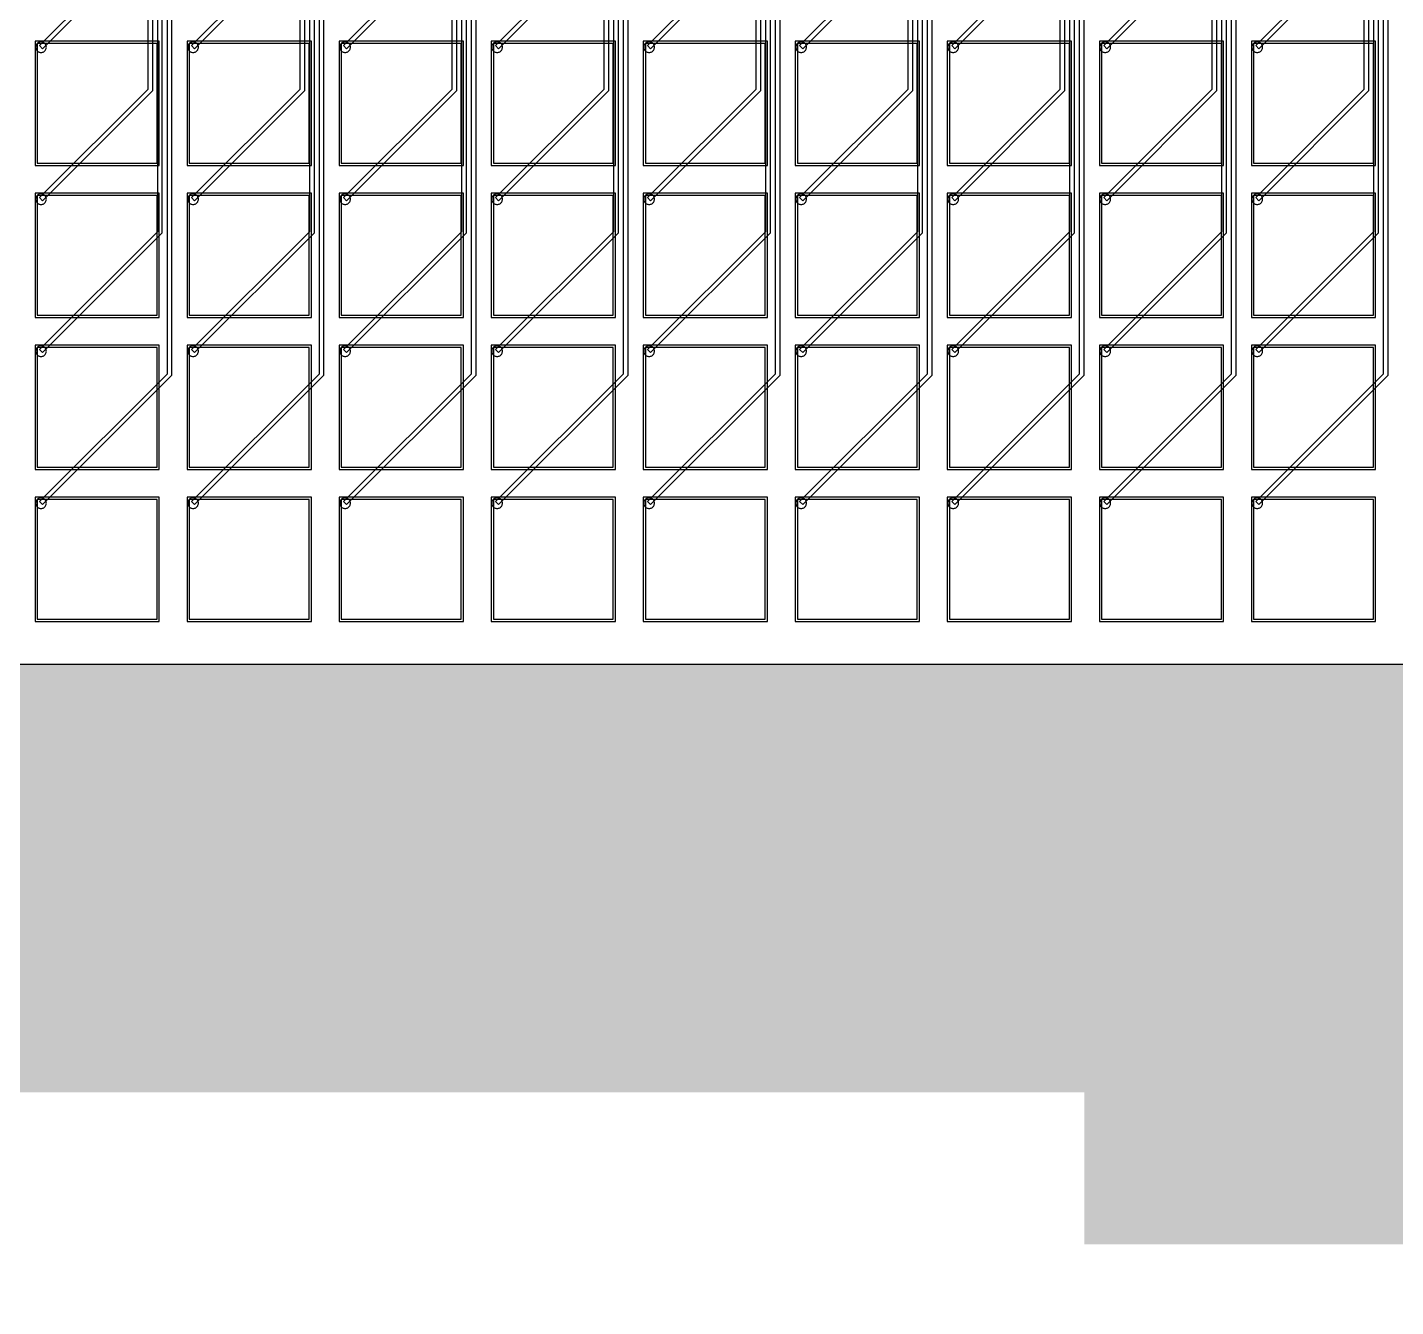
# Model space of a CAD drawing. Header units: metres. Extents: x -515 to 4265, y 201 to 1873.
# Drawn here: x 1203 to 1842, y 201 to 798 of the extents above; entities that cross this region are included whole.
import ezdxf

# ---------------------------------------------------------------- set-up
doc = ezdxf.new("R2010")
doc.units = ezdxf.units.M
for name, color, linetype in [('Etching', 1, 'CONTINUOUS'), ('EtchingPad', 2, 'CONTINUOUS'), ('Metal1', 4, 'CONTINUOUS'), ('Metal2', 3, 'CONTINUOUS'), ('Polyimide', 7, 'CONTINUOUS'), ('Polyimide_Negative', 5, 'CONTINUOUS')]:
    doc.layers.add(name, color=color, linetype=linetype)

msp = doc.modelspace()

# ---------------------------------------------------------------- hatches: boundary and pattern name
at = {"layer": 'Polyimide_Negative'}
h = msp.add_hatch(color=5, dxfattribs=at)
h.paths.add_polyline_path([(-515.25, 1873), (4265.25, 1873), (4265.25, 230), (1697, 230), (1697, 301), (58.39, 301), (46.96, 288.79), (32.62, 275.37), (17.44, 262.91), (1.48, 251.47), (-15.2, 241.1), (-32.52, 231.84), (-50.4, 223.74), (-68.78, 216.82), (-87.58, 211.12), (-106.7, 206.66), (-126.08, 203.46), (-145.62, 201.54), (-165.25, 200.89), (-184.88, 201.54), (-204.42, 203.46), (-223.8, 206.66), (-242.92, 211.12), (-261.72, 216.82), (-280.1, 223.74), (-297.98, 231.84), (-315.3, 241.1), (-331.98, 251.47), (-347.94, 262.91), (-363.12, 275.37), (-377.46, 288.79), (-388.89, 301), (-515.25, 301), (-515.25, 1873)])
h.paths.add_polyline_path([(-265.25, 501), (-265.04, 494.46), (-264.39, 487.95), (-263.33, 481.49), (-261.84, 475.12), (-259.94, 468.86), (-257.64, 462.73), (-254.94, 456.77), (-251.85, 451), (-248.4, 445.44), (-244.59, 440.12), (-240.43, 435.07), (-235.96, 430.29), (-231.18, 425.82), (-226.13, 421.66), (-220.81, 417.85), (-215.25, 414.4), (-209.48, 411.31), (-203.52, 408.61), (-197.39, 406.31), (-191.13, 404.41), (-184.76, 402.92), (-178.3, 401.86), (-171.79, 401.21), (-165.25, 401), (-158.71, 401.21), (-152.2, 401.86), (-145.74, 402.92), (-139.37, 404.41), (-133.11, 406.31), (-126.98, 408.61), (-121.02, 411.31), (-115.25, 414.4), (-109.69, 417.85), (-104.37, 421.66), (-99.32, 425.82), (-94.54, 430.29), (-90.07, 435.07), (-85.91, 440.12), (-82.1, 445.44), (-78.65, 451), (-75.56, 456.77), (-72.86, 462.73), (-70.56, 468.86), (-68.66, 475.12), (-67.17, 481.49), (-66.11, 487.95), (-65.46, 494.46), (-65.25, 501), (1897, 501), (1897, 430), (3810.25, 430), (3810.47, 436.87), (3811.15, 443.71), (3812.27, 450.48), (3813.83, 457.18), (3815.82, 463.75), (3818.24, 470.18), (3821.08, 476.44), (3824.32, 482.5), (3827.95, 488.33), (3831.95, 493.92), (3836.31, 499.23), (3841, 504.25), (3846.02, 508.94), (3851.33, 513.3), (3856.92, 517.3), (3862.75, 520.93), (3868.81, 524.17), (3875.07, 527.01), (3881.5, 529.43), (3888.07, 531.42), (3894.77, 532.98), (3901.54, 534.1), (3908.38, 534.78), (3915.25, 535), (3922.12, 534.78), (3928.96, 534.1), (3935.73, 532.98), (3942.43, 531.42), (3949, 529.43), (3955.43, 527.01), (3961.69, 524.17), (3967.75, 520.93), (3973.58, 517.3), (3979.17, 513.3), (3984.48, 508.94), (3989.5, 504.25), (3994.19, 499.23), (3998.55, 493.92), (4002.55, 488.33), (4006.18, 482.5), (4009.42, 476.44), (4012.26, 470.18), (4014.68, 463.75), (4016.67, 457.18), (4018.23, 450.48), (4019.35, 443.71), (4020.03, 436.87), (4020.25, 430), (4065.25, 430), (4065.25, 1673), (-315.25, 1673), (-315.25, 501), (-265.25, 501)], flags=0)

# ---------------------------------------------------------------- linework, layer by layer
at = {"layer": 'Etching'}
for points in [[(1212.25, 789.25), (1212.23, 789.58), (1212.16, 789.9), (1212.06, 790.21), (1211.92, 790.5), (1211.73, 790.77), (1211.52, 791.02), (1211.27, 791.23), (1211, 791.42), (1210.71, 791.56), (1210.4, 791.66), (1210.08, 791.73), (1209.75, 791.75), (1209.42, 791.73), (1209.1, 791.66), (1208.79, 791.56), (1208.5, 791.42), (1208.23, 791.23), (1207.98, 791.02), (1207.77, 790.77), (1207.58, 790.5), (1207.44, 790.21), (1207.34, 789.9), (1207.27, 789.58), (1207.25, 789.25), (1207.27, 788.92), (1207.34, 788.6), (1207.44, 788.29), (1207.58, 788), (1207.77, 787.73), (1207.98, 787.48), (1208.23, 787.27), (1208.5, 787.08), (1208.79, 786.94), (1209.1, 786.84), (1209.42, 786.77), (1209.75, 786.75), (1210.08, 786.77), (1210.4, 786.84), (1210.71, 786.94), (1211, 787.08), (1211.27, 787.27), (1211.52, 787.48), (1211.73, 787.73), (1211.92, 788), (1212.06, 788.29), (1212.16, 788.6), (1212.23, 788.92), (1212.25, 789.25)], [(1283.25, 789.25), (1283.23, 789.58), (1283.16, 789.9), (1283.06, 790.21), (1282.92, 790.5), (1282.73, 790.77), (1282.52, 791.02), (1282.27, 791.23), (1282, 791.42), (1281.71, 791.56), (1281.4, 791.66), (1281.08, 791.73), (1280.75, 791.75), (1280.42, 791.73), (1280.1, 791.66), (1279.79, 791.56), (1279.5, 791.42), (1279.23, 791.23), (1278.98, 791.02), (1278.77, 790.77), (1278.58, 790.5), (1278.44, 790.21), (1278.34, 789.9), (1278.27, 789.58), (1278.25, 789.25), (1278.27, 788.92), (1278.34, 788.6), (1278.44, 788.29), (1278.58, 788), (1278.77, 787.73), (1278.98, 787.48), (1279.23, 787.27), (1279.5, 787.08), (1279.79, 786.94), (1280.1, 786.84), (1280.42, 786.77), (1280.75, 786.75), (1281.08, 786.77), (1281.4, 786.84), (1281.71, 786.94), (1282, 787.08), (1282.27, 787.27), (1282.52, 787.48), (1282.73, 787.73), (1282.92, 788), (1283.06, 788.29), (1283.16, 788.6), (1283.23, 788.92), (1283.25, 789.25)], [(1354.25, 789.25), (1354.23, 789.58), (1354.16, 789.9), (1354.06, 790.21), (1353.92, 790.5), (1353.73, 790.77), (1353.52, 791.02), (1353.27, 791.23), (1353, 791.42), (1352.71, 791.56), (1352.4, 791.66), (1352.08, 791.73), (1351.75, 791.75), (1351.42, 791.73), (1351.1, 791.66), (1350.79, 791.56), (1350.5, 791.42), (1350.23, 791.23), (1349.98, 791.02), (1349.77, 790.77), (1349.58, 790.5), (1349.44, 790.21), (1349.34, 789.9), (1349.27, 789.58), (1349.25, 789.25), (1349.27, 788.92), (1349.34, 788.6), (1349.44, 788.29), (1349.58, 788), (1349.77, 787.73), (1349.98, 787.48), (1350.23, 787.27), (1350.5, 787.08), (1350.79, 786.94), (1351.1, 786.84), (1351.42, 786.77), (1351.75, 786.75), (1352.08, 786.77), (1352.4, 786.84), (1352.71, 786.94), (1353, 787.08), (1353.27, 787.27), (1353.52, 787.48), (1353.73, 787.73), (1353.92, 788), (1354.06, 788.29), (1354.16, 788.6), (1354.23, 788.92), (1354.25, 789.25)], [(1425.25, 789.25), (1425.23, 789.58), (1425.16, 789.9), (1425.06, 790.21), (1424.92, 790.5), (1424.73, 790.77), (1424.52, 791.02), (1424.27, 791.23), (1424, 791.42), (1423.71, 791.56), (1423.4, 791.66), (1423.08, 791.73), (1422.75, 791.75), (1422.42, 791.73), (1422.1, 791.66), (1421.79, 791.56), (1421.5, 791.42), (1421.23, 791.23), (1420.98, 791.02), (1420.77, 790.77), (1420.58, 790.5), (1420.44, 790.21), (1420.34, 789.9), (1420.27, 789.58), (1420.25, 789.25), (1420.27, 788.92), (1420.34, 788.6), (1420.44, 788.29), (1420.58, 788), (1420.77, 787.73), (1420.98, 787.48), (1421.23, 787.27), (1421.5, 787.08), (1421.79, 786.94), (1422.1, 786.84), (1422.42, 786.77), (1422.75, 786.75), (1423.08, 786.77), (1423.4, 786.84), (1423.71, 786.94), (1424, 787.08), (1424.27, 787.27), (1424.52, 787.48), (1424.73, 787.73), (1424.92, 788), (1425.06, 788.29), (1425.16, 788.6), (1425.23, 788.92), (1425.25, 789.25)], [(1496.25, 789.25), (1496.23, 789.58), (1496.16, 789.9), (1496.06, 790.21), (1495.92, 790.5), (1495.73, 790.77), (1495.52, 791.02), (1495.27, 791.23), (1495, 791.42), (1494.71, 791.56), (1494.4, 791.66), (1494.08, 791.73), (1493.75, 791.75), (1493.42, 791.73), (1493.1, 791.66), (1492.79, 791.56), (1492.5, 791.42), (1492.23, 791.23), (1491.98, 791.02), (1491.77, 790.77), (1491.58, 790.5), (1491.44, 790.21), (1491.34, 789.9), (1491.27, 789.58), (1491.25, 789.25), (1491.27, 788.92), (1491.34, 788.6), (1491.44, 788.29), (1491.58, 788), (1491.77, 787.73), (1491.98, 787.48), (1492.23, 787.27), (1492.5, 787.08), (1492.79, 786.94), (1493.1, 786.84), (1493.42, 786.77), (1493.75, 786.75), (1494.08, 786.77), (1494.4, 786.84), (1494.71, 786.94), (1495, 787.08), (1495.27, 787.27), (1495.52, 787.48), (1495.73, 787.73), (1495.92, 788), (1496.06, 788.29), (1496.16, 788.6), (1496.23, 788.92), (1496.25, 789.25)], [(1567.25, 789.25), (1567.23, 789.58), (1567.16, 789.9), (1567.06, 790.21), (1566.92, 790.5), (1566.73, 790.77), (1566.52, 791.02), (1566.27, 791.23), (1566, 791.42), (1565.71, 791.56), (1565.4, 791.66), (1565.08, 791.73), (1564.75, 791.75), (1564.42, 791.73), (1564.1, 791.66), (1563.79, 791.56), (1563.5, 791.42), (1563.23, 791.23), (1562.98, 791.02), (1562.77, 790.77), (1562.58, 790.5), (1562.44, 790.21), (1562.34, 789.9), (1562.27, 789.58), (1562.25, 789.25), (1562.27, 788.92), (1562.34, 788.6), (1562.44, 788.29), (1562.58, 788), (1562.77, 787.73), (1562.98, 787.48), (1563.23, 787.27), (1563.5, 787.08), (1563.79, 786.94), (1564.1, 786.84), (1564.42, 786.77), (1564.75, 786.75), (1565.08, 786.77), (1565.4, 786.84), (1565.71, 786.94), (1566, 787.08), (1566.27, 787.27), (1566.52, 787.48), (1566.73, 787.73), (1566.92, 788), (1567.06, 788.29), (1567.16, 788.6), (1567.23, 788.92), (1567.25, 789.25)], [(1638.25, 789.25), (1638.23, 789.58), (1638.16, 789.9), (1638.06, 790.21), (1637.92, 790.5), (1637.73, 790.77), (1637.52, 791.02), (1637.27, 791.23), (1637, 791.42), (1636.71, 791.56), (1636.4, 791.66), (1636.08, 791.73), (1635.75, 791.75), (1635.42, 791.73), (1635.1, 791.66), (1634.79, 791.56), (1634.5, 791.42), (1634.23, 791.23), (1633.98, 791.02), (1633.77, 790.77), (1633.58, 790.5), (1633.44, 790.21), (1633.34, 789.9), (1633.27, 789.58), (1633.25, 789.25), (1633.27, 788.92), (1633.34, 788.6), (1633.44, 788.29), (1633.58, 788), (1633.77, 787.73), (1633.98, 787.48), (1634.23, 787.27), (1634.5, 787.08), (1634.79, 786.94), (1635.1, 786.84), (1635.42, 786.77), (1635.75, 786.75), (1636.08, 786.77), (1636.4, 786.84), (1636.71, 786.94), (1637, 787.08), (1637.27, 787.27), (1637.52, 787.48), (1637.73, 787.73), (1637.92, 788), (1638.06, 788.29), (1638.16, 788.6), (1638.23, 788.92), (1638.25, 789.25)], [(1709.25, 789.25), (1709.23, 789.58), (1709.16, 789.9), (1709.06, 790.21), (1708.92, 790.5), (1708.73, 790.77), (1708.52, 791.02), (1708.27, 791.23), (1708, 791.42), (1707.71, 791.56), (1707.4, 791.66), (1707.08, 791.73), (1706.75, 791.75), (1706.42, 791.73), (1706.1, 791.66), (1705.79, 791.56), (1705.5, 791.42), (1705.23, 791.23), (1704.98, 791.02), (1704.77, 790.77), (1704.58, 790.5), (1704.44, 790.21), (1704.34, 789.9), (1704.27, 789.58), (1704.25, 789.25), (1704.27, 788.92), (1704.34, 788.6), (1704.44, 788.29), (1704.58, 788), (1704.77, 787.73), (1704.98, 787.48), (1705.23, 787.27), (1705.5, 787.08), (1705.79, 786.94), (1706.1, 786.84), (1706.42, 786.77), (1706.75, 786.75), (1707.08, 786.77), (1707.4, 786.84), (1707.71, 786.94), (1708, 787.08), (1708.27, 787.27), (1708.52, 787.48), (1708.73, 787.73), (1708.92, 788), (1709.06, 788.29), (1709.16, 788.6), (1709.23, 788.92), (1709.25, 789.25)], [(1780.25, 789.25), (1780.23, 789.58), (1780.16, 789.9), (1780.06, 790.21), (1779.92, 790.5), (1779.73, 790.77), (1779.52, 791.02), (1779.27, 791.23), (1779, 791.42), (1778.71, 791.56), (1778.4, 791.66), (1778.08, 791.73), (1777.75, 791.75), (1777.42, 791.73), (1777.1, 791.66), (1776.79, 791.56), (1776.5, 791.42), (1776.23, 791.23), (1775.98, 791.02), (1775.77, 790.77), (1775.58, 790.5), (1775.44, 790.21), (1775.34, 789.9), (1775.27, 789.58), (1775.25, 789.25), (1775.27, 788.92), (1775.34, 788.6), (1775.44, 788.29), (1775.58, 788), (1775.77, 787.73), (1775.98, 787.48), (1776.23, 787.27), (1776.5, 787.08), (1776.79, 786.94), (1777.1, 786.84), (1777.42, 786.77), (1777.75, 786.75), (1778.08, 786.77), (1778.4, 786.84), (1778.71, 786.94), (1779, 787.08), (1779.27, 787.27), (1779.52, 787.48), (1779.73, 787.73), (1779.92, 788), (1780.06, 788.29), (1780.16, 788.6), (1780.23, 788.92), (1780.25, 789.25)], [(1212.25, 718.25), (1212.23, 718.58), (1212.16, 718.9), (1212.06, 719.21), (1211.92, 719.5), (1211.73, 719.77), (1211.52, 720.02), (1211.27, 720.23), (1211, 720.42), (1210.71, 720.56), (1210.4, 720.66), (1210.08, 720.73), (1209.75, 720.75), (1209.42, 720.73), (1209.1, 720.66), (1208.79, 720.56), (1208.5, 720.42), (1208.23, 720.23), (1207.98, 720.02), (1207.77, 719.77), (1207.58, 719.5), (1207.44, 719.21), (1207.34, 718.9), (1207.27, 718.58), (1207.25, 718.25), (1207.27, 717.92), (1207.34, 717.6), (1207.44, 717.29), (1207.58, 717), (1207.77, 716.73), (1207.98, 716.48), (1208.23, 716.27), (1208.5, 716.08), (1208.79, 715.94), (1209.1, 715.84), (1209.42, 715.77), (1209.75, 715.75), (1210.08, 715.77), (1210.4, 715.84), (1210.71, 715.94), (1211, 716.08), (1211.27, 716.27), (1211.52, 716.48), (1211.73, 716.73), (1211.92, 717), (1212.06, 717.29), (1212.16, 717.6), (1212.23, 717.92), (1212.25, 718.25)], [(1283.25, 718.25), (1283.23, 718.58), (1283.16, 718.9), (1283.06, 719.21), (1282.92, 719.5), (1282.73, 719.77), (1282.52, 720.02), (1282.27, 720.23), (1282, 720.42), (1281.71, 720.56), (1281.4, 720.66), (1281.08, 720.73), (1280.75, 720.75), (1280.42, 720.73), (1280.1, 720.66), (1279.79, 720.56), (1279.5, 720.42), (1279.23, 720.23), (1278.98, 720.02), (1278.77, 719.77), (1278.58, 719.5), (1278.44, 719.21), (1278.34, 718.9), (1278.27, 718.58), (1278.25, 718.25), (1278.27, 717.92), (1278.34, 717.6), (1278.44, 717.29), (1278.58, 717), (1278.77, 716.73), (1278.98, 716.48), (1279.23, 716.27), (1279.5, 716.08), (1279.79, 715.94), (1280.1, 715.84), (1280.42, 715.77), (1280.75, 715.75), (1281.08, 715.77), (1281.4, 715.84), (1281.71, 715.94), (1282, 716.08), (1282.27, 716.27), (1282.52, 716.48), (1282.73, 716.73), (1282.92, 717), (1283.06, 717.29), (1283.16, 717.6), (1283.23, 717.92), (1283.25, 718.25)], [(1354.25, 718.25), (1354.23, 718.58), (1354.16, 718.9), (1354.06, 719.21), (1353.92, 719.5), (1353.73, 719.77), (1353.52, 720.02), (1353.27, 720.23), (1353, 720.42), (1352.71, 720.56), (1352.4, 720.66), (1352.08, 720.73), (1351.75, 720.75), (1351.42, 720.73), (1351.1, 720.66), (1350.79, 720.56), (1350.5, 720.42), (1350.23, 720.23), (1349.98, 720.02), (1349.77, 719.77), (1349.58, 719.5), (1349.44, 719.21), (1349.34, 718.9), (1349.27, 718.58), (1349.25, 718.25), (1349.27, 717.92), (1349.34, 717.6), (1349.44, 717.29), (1349.58, 717), (1349.77, 716.73), (1349.98, 716.48), (1350.23, 716.27), (1350.5, 716.08), (1350.79, 715.94), (1351.1, 715.84), (1351.42, 715.77), (1351.75, 715.75), (1352.08, 715.77), (1352.4, 715.84), (1352.71, 715.94), (1353, 716.08), (1353.27, 716.27), (1353.52, 716.48), (1353.73, 716.73), (1353.92, 717), (1354.06, 717.29), (1354.16, 717.6), (1354.23, 717.92), (1354.25, 718.25)], [(1425.25, 718.25), (1425.23, 718.58), (1425.16, 718.9), (1425.06, 719.21), (1424.92, 719.5), (1424.73, 719.77), (1424.52, 720.02), (1424.27, 720.23), (1424, 720.42), (1423.71, 720.56), (1423.4, 720.66), (1423.08, 720.73), (1422.75, 720.75), (1422.42, 720.73), (1422.1, 720.66), (1421.79, 720.56), (1421.5, 720.42), (1421.23, 720.23), (1420.98, 720.02), (1420.77, 719.77), (1420.58, 719.5), (1420.44, 719.21), (1420.34, 718.9), (1420.27, 718.58), (1420.25, 718.25), (1420.27, 717.92), (1420.34, 717.6), (1420.44, 717.29), (1420.58, 717), (1420.77, 716.73), (1420.98, 716.48), (1421.23, 716.27), (1421.5, 716.08), (1421.79, 715.94), (1422.1, 715.84), (1422.42, 715.77), (1422.75, 715.75), (1423.08, 715.77), (1423.4, 715.84), (1423.71, 715.94), (1424, 716.08), (1424.27, 716.27), (1424.52, 716.48), (1424.73, 716.73), (1424.92, 717), (1425.06, 717.29), (1425.16, 717.6), (1425.23, 717.92), (1425.25, 718.25)], [(1496.25, 718.25), (1496.23, 718.58), (1496.16, 718.9), (1496.06, 719.21), (1495.92, 719.5), (1495.73, 719.77), (1495.52, 720.02), (1495.27, 720.23), (1495, 720.42), (1494.71, 720.56), (1494.4, 720.66), (1494.08, 720.73), (1493.75, 720.75), (1493.42, 720.73), (1493.1, 720.66), (1492.79, 720.56), (1492.5, 720.42), (1492.23, 720.23), (1491.98, 720.02), (1491.77, 719.77), (1491.58, 719.5), (1491.44, 719.21), (1491.34, 718.9), (1491.27, 718.58), (1491.25, 718.25), (1491.27, 717.92), (1491.34, 717.6), (1491.44, 717.29), (1491.58, 717), (1491.77, 716.73), (1491.98, 716.48), (1492.23, 716.27), (1492.5, 716.08), (1492.79, 715.94), (1493.1, 715.84), (1493.42, 715.77), (1493.75, 715.75), (1494.08, 715.77), (1494.4, 715.84), (1494.71, 715.94), (1495, 716.08), (1495.27, 716.27), (1495.52, 716.48), (1495.73, 716.73), (1495.92, 717), (1496.06, 717.29), (1496.16, 717.6), (1496.23, 717.92), (1496.25, 718.25)], [(1567.25, 718.25), (1567.23, 718.58), (1567.16, 718.9), (1567.06, 719.21), (1566.92, 719.5), (1566.73, 719.77), (1566.52, 720.02), (1566.27, 720.23), (1566, 720.42), (1565.71, 720.56), (1565.4, 720.66), (1565.08, 720.73), (1564.75, 720.75), (1564.42, 720.73), (1564.1, 720.66), (1563.79, 720.56), (1563.5, 720.42), (1563.23, 720.23), (1562.98, 720.02), (1562.77, 719.77), (1562.58, 719.5), (1562.44, 719.21), (1562.34, 718.9), (1562.27, 718.58), (1562.25, 718.25), (1562.27, 717.92), (1562.34, 717.6), (1562.44, 717.29), (1562.58, 717), (1562.77, 716.73), (1562.98, 716.48), (1563.23, 716.27), (1563.5, 716.08), (1563.79, 715.94), (1564.1, 715.84), (1564.42, 715.77), (1564.75, 715.75), (1565.08, 715.77), (1565.4, 715.84), (1565.71, 715.94), (1566, 716.08), (1566.27, 716.27), (1566.52, 716.48), (1566.73, 716.73), (1566.92, 717), (1567.06, 717.29), (1567.16, 717.6), (1567.23, 717.92), (1567.25, 718.25)], [(1638.25, 718.25), (1638.23, 718.58), (1638.16, 718.9), (1638.06, 719.21), (1637.92, 719.5), (1637.73, 719.77), (1637.52, 720.02), (1637.27, 720.23), (1637, 720.42), (1636.71, 720.56), (1636.4, 720.66), (1636.08, 720.73), (1635.75, 720.75), (1635.42, 720.73), (1635.1, 720.66), (1634.79, 720.56), (1634.5, 720.42), (1634.23, 720.23), (1633.98, 720.02), (1633.77, 719.77), (1633.58, 719.5), (1633.44, 719.21), (1633.34, 718.9), (1633.27, 718.58), (1633.25, 718.25), (1633.27, 717.92), (1633.34, 717.6), (1633.44, 717.29), (1633.58, 717), (1633.77, 716.73), (1633.98, 716.48), (1634.23, 716.27), (1634.5, 716.08), (1634.79, 715.94), (1635.1, 715.84), (1635.42, 715.77), (1635.75, 715.75), (1636.08, 715.77), (1636.4, 715.84), (1636.71, 715.94), (1637, 716.08), (1637.27, 716.27), (1637.52, 716.48), (1637.73, 716.73), (1637.92, 717), (1638.06, 717.29), (1638.16, 717.6), (1638.23, 717.92), (1638.25, 718.25)], [(1709.25, 718.25), (1709.23, 718.58), (1709.16, 718.9), (1709.06, 719.21), (1708.92, 719.5), (1708.73, 719.77), (1708.52, 720.02), (1708.27, 720.23), (1708, 720.42), (1707.71, 720.56), (1707.4, 720.66), (1707.08, 720.73), (1706.75, 720.75), (1706.42, 720.73), (1706.1, 720.66), (1705.79, 720.56), (1705.5, 720.42), (1705.23, 720.23), (1704.98, 720.02), (1704.77, 719.77), (1704.58, 719.5), (1704.44, 719.21), (1704.34, 718.9), (1704.27, 718.58), (1704.25, 718.25), (1704.27, 717.92), (1704.34, 717.6), (1704.44, 717.29), (1704.58, 717), (1704.77, 716.73), (1704.98, 716.48), (1705.23, 716.27), (1705.5, 716.08), (1705.79, 715.94), (1706.1, 715.84), (1706.42, 715.77), (1706.75, 715.75), (1707.08, 715.77), (1707.4, 715.84), (1707.71, 715.94), (1708, 716.08), (1708.27, 716.27), (1708.52, 716.48), (1708.73, 716.73), (1708.92, 717), (1709.06, 717.29), (1709.16, 717.6), (1709.23, 717.92), (1709.25, 718.25)], [(1780.25, 718.25), (1780.23, 718.58), (1780.16, 718.9), (1780.06, 719.21), (1779.92, 719.5), (1779.73, 719.77), (1779.52, 720.02), (1779.27, 720.23), (1779, 720.42), (1778.71, 720.56), (1778.4, 720.66), (1778.08, 720.73), (1777.75, 720.75), (1777.42, 720.73), (1777.1, 720.66), (1776.79, 720.56), (1776.5, 720.42), (1776.23, 720.23), (1775.98, 720.02), (1775.77, 719.77), (1775.58, 719.5), (1775.44, 719.21), (1775.34, 718.9), (1775.27, 718.58), (1775.25, 718.25), (1775.27, 717.92), (1775.34, 717.6), (1775.44, 717.29), (1775.58, 717), (1775.77, 716.73), (1775.98, 716.48), (1776.23, 716.27), (1776.5, 716.08), (1776.79, 715.94), (1777.1, 715.84), (1777.42, 715.77), (1777.75, 715.75), (1778.08, 715.77), (1778.4, 715.84), (1778.71, 715.94), (1779, 716.08), (1779.27, 716.27), (1779.52, 716.48), (1779.73, 716.73), (1779.92, 717), (1780.06, 717.29), (1780.16, 717.6), (1780.23, 717.92), (1780.25, 718.25)], [(1212.25, 647.25), (1212.23, 647.58), (1212.16, 647.9), (1212.06, 648.21), (1211.92, 648.5), (1211.73, 648.77), (1211.52, 649.02), (1211.27, 649.23), (1211, 649.42), (1210.71, 649.56), (1210.4, 649.66), (1210.08, 649.73), (1209.75, 649.75), (1209.42, 649.73), (1209.1, 649.66), (1208.79, 649.56), (1208.5, 649.42), (1208.23, 649.23), (1207.98, 649.02), (1207.77, 648.77), (1207.58, 648.5), (1207.44, 648.21), (1207.34, 647.9), (1207.27, 647.58), (1207.25, 647.25), (1207.27, 646.92), (1207.34, 646.6), (1207.44, 646.29), (1207.58, 646), (1207.77, 645.73), (1207.98, 645.48), (1208.23, 645.27), (1208.5, 645.08), (1208.79, 644.94), (1209.1, 644.84), (1209.42, 644.77), (1209.75, 644.75), (1210.08, 644.77), (1210.4, 644.84), (1210.71, 644.94), (1211, 645.08), (1211.27, 645.27), (1211.52, 645.48), (1211.73, 645.73), (1211.92, 646), (1212.06, 646.29), (1212.16, 646.6), (1212.23, 646.92), (1212.25, 647.25)], [(1283.25, 647.25), (1283.23, 647.58), (1283.16, 647.9), (1283.06, 648.21), (1282.92, 648.5), (1282.73, 648.77), (1282.52, 649.02), (1282.27, 649.23), (1282, 649.42), (1281.71, 649.56), (1281.4, 649.66), (1281.08, 649.73), (1280.75, 649.75), (1280.42, 649.73), (1280.1, 649.66), (1279.79, 649.56), (1279.5, 649.42), (1279.23, 649.23), (1278.98, 649.02), (1278.77, 648.77), (1278.58, 648.5), (1278.44, 648.21), (1278.34, 647.9), (1278.27, 647.58), (1278.25, 647.25), (1278.27, 646.92), (1278.34, 646.6), (1278.44, 646.29), (1278.58, 646), (1278.77, 645.73), (1278.98, 645.48), (1279.23, 645.27), (1279.5, 645.08), (1279.79, 644.94), (1280.1, 644.84), (1280.42, 644.77), (1280.75, 644.75), (1281.08, 644.77), (1281.4, 644.84), (1281.71, 644.94), (1282, 645.08), (1282.27, 645.27), (1282.52, 645.48), (1282.73, 645.73), (1282.92, 646), (1283.06, 646.29), (1283.16, 646.6), (1283.23, 646.92), (1283.25, 647.25)], [(1354.25, 647.25), (1354.23, 647.58), (1354.16, 647.9), (1354.06, 648.21), (1353.92, 648.5), (1353.73, 648.77), (1353.52, 649.02), (1353.27, 649.23), (1353, 649.42), (1352.71, 649.56), (1352.4, 649.66), (1352.08, 649.73), (1351.75, 649.75), (1351.42, 649.73), (1351.1, 649.66), (1350.79, 649.56), (1350.5, 649.42), (1350.23, 649.23), (1349.98, 649.02), (1349.77, 648.77), (1349.58, 648.5), (1349.44, 648.21), (1349.34, 647.9), (1349.27, 647.58), (1349.25, 647.25), (1349.27, 646.92), (1349.34, 646.6), (1349.44, 646.29), (1349.58, 646), (1349.77, 645.73), (1349.98, 645.48), (1350.23, 645.27), (1350.5, 645.08), (1350.79, 644.94), (1351.1, 644.84), (1351.42, 644.77), (1351.75, 644.75), (1352.08, 644.77), (1352.4, 644.84), (1352.71, 644.94), (1353, 645.08), (1353.27, 645.27), (1353.52, 645.48), (1353.73, 645.73), (1353.92, 646), (1354.06, 646.29), (1354.16, 646.6), (1354.23, 646.92), (1354.25, 647.25)], [(1425.25, 647.25), (1425.23, 647.58), (1425.16, 647.9), (1425.06, 648.21), (1424.92, 648.5), (1424.73, 648.77), (1424.52, 649.02), (1424.27, 649.23), (1424, 649.42), (1423.71, 649.56), (1423.4, 649.66), (1423.08, 649.73), (1422.75, 649.75), (1422.42, 649.73), (1422.1, 649.66), (1421.79, 649.56), (1421.5, 649.42), (1421.23, 649.23), (1420.98, 649.02), (1420.77, 648.77), (1420.58, 648.5), (1420.44, 648.21), (1420.34, 647.9), (1420.27, 647.58), (1420.25, 647.25), (1420.27, 646.92), (1420.34, 646.6), (1420.44, 646.29), (1420.58, 646), (1420.77, 645.73), (1420.98, 645.48), (1421.23, 645.27), (1421.5, 645.08), (1421.79, 644.94), (1422.1, 644.84), (1422.42, 644.77), (1422.75, 644.75), (1423.08, 644.77), (1423.4, 644.84), (1423.71, 644.94), (1424, 645.08), (1424.27, 645.27), (1424.52, 645.48), (1424.73, 645.73), (1424.92, 646), (1425.06, 646.29), (1425.16, 646.6), (1425.23, 646.92), (1425.25, 647.25)], [(1496.25, 647.25), (1496.23, 647.58), (1496.16, 647.9), (1496.06, 648.21), (1495.92, 648.5), (1495.73, 648.77), (1495.52, 649.02), (1495.27, 649.23), (1495, 649.42), (1494.71, 649.56), (1494.4, 649.66), (1494.08, 649.73), (1493.75, 649.75), (1493.42, 649.73), (1493.1, 649.66), (1492.79, 649.56), (1492.5, 649.42), (1492.23, 649.23), (1491.98, 649.02), (1491.77, 648.77), (1491.58, 648.5), (1491.44, 648.21), (1491.34, 647.9), (1491.27, 647.58), (1491.25, 647.25), (1491.27, 646.92), (1491.34, 646.6), (1491.44, 646.29), (1491.58, 646), (1491.77, 645.73), (1491.98, 645.48), (1492.23, 645.27), (1492.5, 645.08), (1492.79, 644.94), (1493.1, 644.84), (1493.42, 644.77), (1493.75, 644.75), (1494.08, 644.77), (1494.4, 644.84), (1494.71, 644.94), (1495, 645.08), (1495.27, 645.27), (1495.52, 645.48), (1495.73, 645.73), (1495.92, 646), (1496.06, 646.29), (1496.16, 646.6), (1496.23, 646.92), (1496.25, 647.25)], [(1567.25, 647.25), (1567.23, 647.58), (1567.16, 647.9), (1567.06, 648.21), (1566.92, 648.5), (1566.73, 648.77), (1566.52, 649.02), (1566.27, 649.23), (1566, 649.42), (1565.71, 649.56), (1565.4, 649.66), (1565.08, 649.73), (1564.75, 649.75), (1564.42, 649.73), (1564.1, 649.66), (1563.79, 649.56), (1563.5, 649.42), (1563.23, 649.23), (1562.98, 649.02), (1562.77, 648.77), (1562.58, 648.5), (1562.44, 648.21), (1562.34, 647.9), (1562.27, 647.58), (1562.25, 647.25), (1562.27, 646.92), (1562.34, 646.6), (1562.44, 646.29), (1562.58, 646), (1562.77, 645.73), (1562.98, 645.48), (1563.23, 645.27), (1563.5, 645.08), (1563.79, 644.94), (1564.1, 644.84), (1564.42, 644.77), (1564.75, 644.75), (1565.08, 644.77), (1565.4, 644.84), (1565.71, 644.94), (1566, 645.08), (1566.27, 645.27), (1566.52, 645.48), (1566.73, 645.73), (1566.92, 646), (1567.06, 646.29), (1567.16, 646.6), (1567.23, 646.92), (1567.25, 647.25)], [(1638.25, 647.25), (1638.23, 647.58), (1638.16, 647.9), (1638.06, 648.21), (1637.92, 648.5), (1637.73, 648.77), (1637.52, 649.02), (1637.27, 649.23), (1637, 649.42), (1636.71, 649.56), (1636.4, 649.66), (1636.08, 649.73), (1635.75, 649.75), (1635.42, 649.73), (1635.1, 649.66), (1634.79, 649.56), (1634.5, 649.42), (1634.23, 649.23), (1633.98, 649.02), (1633.77, 648.77), (1633.58, 648.5), (1633.44, 648.21), (1633.34, 647.9), (1633.27, 647.58), (1633.25, 647.25), (1633.27, 646.92), (1633.34, 646.6), (1633.44, 646.29), (1633.58, 646), (1633.77, 645.73), (1633.98, 645.48), (1634.23, 645.27), (1634.5, 645.08), (1634.79, 644.94), (1635.1, 644.84), (1635.42, 644.77), (1635.75, 644.75), (1636.08, 644.77), (1636.4, 644.84), (1636.71, 644.94), (1637, 645.08), (1637.27, 645.27), (1637.52, 645.48), (1637.73, 645.73), (1637.92, 646), (1638.06, 646.29), (1638.16, 646.6), (1638.23, 646.92), (1638.25, 647.25)], [(1709.25, 647.25), (1709.23, 647.58), (1709.16, 647.9), (1709.06, 648.21), (1708.92, 648.5), (1708.73, 648.77), (1708.52, 649.02), (1708.27, 649.23), (1708, 649.42), (1707.71, 649.56), (1707.4, 649.66), (1707.08, 649.73), (1706.75, 649.75), (1706.42, 649.73), (1706.1, 649.66), (1705.79, 649.56), (1705.5, 649.42), (1705.23, 649.23), (1704.98, 649.02), (1704.77, 648.77), (1704.58, 648.5), (1704.44, 648.21), (1704.34, 647.9), (1704.27, 647.58), (1704.25, 647.25), (1704.27, 646.92), (1704.34, 646.6), (1704.44, 646.29), (1704.58, 646), (1704.77, 645.73), (1704.98, 645.48), (1705.23, 645.27), (1705.5, 645.08), (1705.79, 644.94), (1706.1, 644.84), (1706.42, 644.77), (1706.75, 644.75), (1707.08, 644.77), (1707.4, 644.84), (1707.71, 644.94), (1708, 645.08), (1708.27, 645.27), (1708.52, 645.48), (1708.73, 645.73), (1708.92, 646), (1709.06, 646.29), (1709.16, 646.6), (1709.23, 646.92), (1709.25, 647.25)], [(1780.25, 647.25), (1780.23, 647.58), (1780.16, 647.9), (1780.06, 648.21), (1779.92, 648.5), (1779.73, 648.77), (1779.52, 649.02), (1779.27, 649.23), (1779, 649.42), (1778.71, 649.56), (1778.4, 649.66), (1778.08, 649.73), (1777.75, 649.75), (1777.42, 649.73), (1777.1, 649.66), (1776.79, 649.56), (1776.5, 649.42), (1776.23, 649.23), (1775.98, 649.02), (1775.77, 648.77), (1775.58, 648.5), (1775.44, 648.21), (1775.34, 647.9), (1775.27, 647.58), (1775.25, 647.25), (1775.27, 646.92), (1775.34, 646.6), (1775.44, 646.29), (1775.58, 646), (1775.77, 645.73), (1775.98, 645.48), (1776.23, 645.27), (1776.5, 645.08), (1776.79, 644.94), (1777.1, 644.84), (1777.42, 644.77), (1777.75, 644.75), (1778.08, 644.77), (1778.4, 644.84), (1778.71, 644.94), (1779, 645.08), (1779.27, 645.27), (1779.52, 645.48), (1779.73, 645.73), (1779.92, 646), (1780.06, 646.29), (1780.16, 646.6), (1780.23, 646.92), (1780.25, 647.25)], [(1212.25, 576.25), (1212.23, 576.58), (1212.16, 576.9), (1212.06, 577.21), (1211.92, 577.5), (1211.73, 577.77), (1211.52, 578.02), (1211.27, 578.23), (1211, 578.42), (1210.71, 578.56), (1210.4, 578.66), (1210.08, 578.73), (1209.75, 578.75), (1209.42, 578.73), (1209.1, 578.66), (1208.79, 578.56), (1208.5, 578.42), (1208.23, 578.23), (1207.98, 578.02), (1207.77, 577.77), (1207.58, 577.5), (1207.44, 577.21), (1207.34, 576.9), (1207.27, 576.58), (1207.25, 576.25), (1207.27, 575.92), (1207.34, 575.6), (1207.44, 575.29), (1207.58, 575), (1207.77, 574.73), (1207.98, 574.48), (1208.23, 574.27), (1208.5, 574.08), (1208.79, 573.94), (1209.1, 573.84), (1209.42, 573.77), (1209.75, 573.75), (1210.08, 573.77), (1210.4, 573.84), (1210.71, 573.94), (1211, 574.08), (1211.27, 574.27), (1211.52, 574.48), (1211.73, 574.73), (1211.92, 575), (1212.06, 575.29), (1212.16, 575.6), (1212.23, 575.92), (1212.25, 576.25)], [(1283.25, 576.25), (1283.23, 576.58), (1283.16, 576.9), (1283.06, 577.21), (1282.92, 577.5), (1282.73, 577.77), (1282.52, 578.02), (1282.27, 578.23), (1282, 578.42), (1281.71, 578.56), (1281.4, 578.66), (1281.08, 578.73), (1280.75, 578.75), (1280.42, 578.73), (1280.1, 578.66), (1279.79, 578.56), (1279.5, 578.42), (1279.23, 578.23), (1278.98, 578.02), (1278.77, 577.77), (1278.58, 577.5), (1278.44, 577.21), (1278.34, 576.9), (1278.27, 576.58), (1278.25, 576.25), (1278.27, 575.92), (1278.34, 575.6), (1278.44, 575.29), (1278.58, 575), (1278.77, 574.73), (1278.98, 574.48), (1279.23, 574.27), (1279.5, 574.08), (1279.79, 573.94), (1280.1, 573.84), (1280.42, 573.77), (1280.75, 573.75), (1281.08, 573.77), (1281.4, 573.84), (1281.71, 573.94), (1282, 574.08), (1282.27, 574.27), (1282.52, 574.48), (1282.73, 574.73), (1282.92, 575), (1283.06, 575.29), (1283.16, 575.6), (1283.23, 575.92), (1283.25, 576.25)], [(1354.25, 576.25), (1354.23, 576.58), (1354.16, 576.9), (1354.06, 577.21), (1353.92, 577.5), (1353.73, 577.77), (1353.52, 578.02), (1353.27, 578.23), (1353, 578.42), (1352.71, 578.56), (1352.4, 578.66), (1352.08, 578.73), (1351.75, 578.75), (1351.42, 578.73), (1351.1, 578.66), (1350.79, 578.56), (1350.5, 578.42), (1350.23, 578.23), (1349.98, 578.02), (1349.77, 577.77), (1349.58, 577.5), (1349.44, 577.21), (1349.34, 576.9), (1349.27, 576.58), (1349.25, 576.25), (1349.27, 575.92), (1349.34, 575.6), (1349.44, 575.29), (1349.58, 575), (1349.77, 574.73), (1349.98, 574.48), (1350.23, 574.27), (1350.5, 574.08), (1350.79, 573.94), (1351.1, 573.84), (1351.42, 573.77), (1351.75, 573.75), (1352.08, 573.77), (1352.4, 573.84), (1352.71, 573.94), (1353, 574.08), (1353.27, 574.27), (1353.52, 574.48), (1353.73, 574.73), (1353.92, 575), (1354.06, 575.29), (1354.16, 575.6), (1354.23, 575.92), (1354.25, 576.25)], [(1425.25, 576.25), (1425.23, 576.58), (1425.16, 576.9), (1425.06, 577.21), (1424.92, 577.5), (1424.73, 577.77), (1424.52, 578.02), (1424.27, 578.23), (1424, 578.42), (1423.71, 578.56), (1423.4, 578.66), (1423.08, 578.73), (1422.75, 578.75), (1422.42, 578.73), (1422.1, 578.66), (1421.79, 578.56), (1421.5, 578.42), (1421.23, 578.23), (1420.98, 578.02), (1420.77, 577.77), (1420.58, 577.5), (1420.44, 577.21), (1420.34, 576.9), (1420.27, 576.58), (1420.25, 576.25), (1420.27, 575.92), (1420.34, 575.6), (1420.44, 575.29), (1420.58, 575), (1420.77, 574.73), (1420.98, 574.48), (1421.23, 574.27), (1421.5, 574.08), (1421.79, 573.94), (1422.1, 573.84), (1422.42, 573.77), (1422.75, 573.75), (1423.08, 573.77), (1423.4, 573.84), (1423.71, 573.94), (1424, 574.08), (1424.27, 574.27), (1424.52, 574.48), (1424.73, 574.73), (1424.92, 575), (1425.06, 575.29), (1425.16, 575.6), (1425.23, 575.92), (1425.25, 576.25)], [(1496.25, 576.25), (1496.23, 576.58), (1496.16, 576.9), (1496.06, 577.21), (1495.92, 577.5), (1495.73, 577.77), (1495.52, 578.02), (1495.27, 578.23), (1495, 578.42), (1494.71, 578.56), (1494.4, 578.66), (1494.08, 578.73), (1493.75, 578.75), (1493.42, 578.73), (1493.1, 578.66), (1492.79, 578.56), (1492.5, 578.42), (1492.23, 578.23), (1491.98, 578.02), (1491.77, 577.77), (1491.58, 577.5), (1491.44, 577.21), (1491.34, 576.9), (1491.27, 576.58), (1491.25, 576.25), (1491.27, 575.92), (1491.34, 575.6), (1491.44, 575.29), (1491.58, 575), (1491.77, 574.73), (1491.98, 574.48), (1492.23, 574.27), (1492.5, 574.08), (1492.79, 573.94), (1493.1, 573.84), (1493.42, 573.77), (1493.75, 573.75), (1494.08, 573.77), (1494.4, 573.84), (1494.71, 573.94), (1495, 574.08), (1495.27, 574.27), (1495.52, 574.48), (1495.73, 574.73), (1495.92, 575), (1496.06, 575.29), (1496.16, 575.6), (1496.23, 575.92), (1496.25, 576.25)], [(1567.25, 576.25), (1567.23, 576.58), (1567.16, 576.9), (1567.06, 577.21), (1566.92, 577.5), (1566.73, 577.77), (1566.52, 578.02), (1566.27, 578.23), (1566, 578.42), (1565.71, 578.56), (1565.4, 578.66), (1565.08, 578.73), (1564.75, 578.75), (1564.42, 578.73), (1564.1, 578.66), (1563.79, 578.56), (1563.5, 578.42), (1563.23, 578.23), (1562.98, 578.02), (1562.77, 577.77), (1562.58, 577.5), (1562.44, 577.21), (1562.34, 576.9), (1562.27, 576.58), (1562.25, 576.25), (1562.27, 575.92), (1562.34, 575.6), (1562.44, 575.29), (1562.58, 575), (1562.77, 574.73), (1562.98, 574.48), (1563.23, 574.27), (1563.5, 574.08), (1563.79, 573.94), (1564.1, 573.84), (1564.42, 573.77), (1564.75, 573.75), (1565.08, 573.77), (1565.4, 573.84), (1565.71, 573.94), (1566, 574.08), (1566.27, 574.27), (1566.52, 574.48), (1566.73, 574.73), (1566.92, 575), (1567.06, 575.29), (1567.16, 575.6), (1567.23, 575.92), (1567.25, 576.25)], [(1638.25, 576.25), (1638.23, 576.58), (1638.16, 576.9), (1638.06, 577.21), (1637.92, 577.5), (1637.73, 577.77), (1637.52, 578.02), (1637.27, 578.23), (1637, 578.42), (1636.71, 578.56), (1636.4, 578.66), (1636.08, 578.73), (1635.75, 578.75), (1635.42, 578.73), (1635.1, 578.66), (1634.79, 578.56), (1634.5, 578.42), (1634.23, 578.23), (1633.98, 578.02), (1633.77, 577.77), (1633.58, 577.5), (1633.44, 577.21), (1633.34, 576.9), (1633.27, 576.58), (1633.25, 576.25), (1633.27, 575.92), (1633.34, 575.6), (1633.44, 575.29), (1633.58, 575), (1633.77, 574.73), (1633.98, 574.48), (1634.23, 574.27), (1634.5, 574.08), (1634.79, 573.94), (1635.1, 573.84), (1635.42, 573.77), (1635.75, 573.75), (1636.08, 573.77), (1636.4, 573.84), (1636.71, 573.94), (1637, 574.08), (1637.27, 574.27), (1637.52, 574.48), (1637.73, 574.73), (1637.92, 575), (1638.06, 575.29), (1638.16, 575.6), (1638.23, 575.92), (1638.25, 576.25)], [(1709.25, 576.25), (1709.23, 576.58), (1709.16, 576.9), (1709.06, 577.21), (1708.92, 577.5), (1708.73, 577.77), (1708.52, 578.02), (1708.27, 578.23), (1708, 578.42), (1707.71, 578.56), (1707.4, 578.66), (1707.08, 578.73), (1706.75, 578.75), (1706.42, 578.73), (1706.1, 578.66), (1705.79, 578.56), (1705.5, 578.42), (1705.23, 578.23), (1704.98, 578.02), (1704.77, 577.77), (1704.58, 577.5), (1704.44, 577.21), (1704.34, 576.9), (1704.27, 576.58), (1704.25, 576.25), (1704.27, 575.92), (1704.34, 575.6), (1704.44, 575.29), (1704.58, 575), (1704.77, 574.73), (1704.98, 574.48), (1705.23, 574.27), (1705.5, 574.08), (1705.79, 573.94), (1706.1, 573.84), (1706.42, 573.77), (1706.75, 573.75), (1707.08, 573.77), (1707.4, 573.84), (1707.71, 573.94), (1708, 574.08), (1708.27, 574.27), (1708.52, 574.48), (1708.73, 574.73), (1708.92, 575), (1709.06, 575.29), (1709.16, 575.6), (1709.23, 575.92), (1709.25, 576.25)], [(1780.25, 576.25), (1780.23, 576.58), (1780.16, 576.9), (1780.06, 577.21), (1779.92, 577.5), (1779.73, 577.77), (1779.52, 578.02), (1779.27, 578.23), (1779, 578.42), (1778.71, 578.56), (1778.4, 578.66), (1778.08, 578.73), (1777.75, 578.75), (1777.42, 578.73), (1777.1, 578.66), (1776.79, 578.56), (1776.5, 578.42), (1776.23, 578.23), (1775.98, 578.02), (1775.77, 577.77), (1775.58, 577.5), (1775.44, 577.21), (1775.34, 576.9), (1775.27, 576.58), (1775.25, 576.25), (1775.27, 575.92), (1775.34, 575.6), (1775.44, 575.29), (1775.58, 575), (1775.77, 574.73), (1775.98, 574.48), (1776.23, 574.27), (1776.5, 574.08), (1776.79, 573.94), (1777.1, 573.84), (1777.42, 573.77), (1777.75, 573.75), (1778.08, 573.77), (1778.4, 573.84), (1778.71, 573.94), (1779, 574.08), (1779.27, 574.27), (1779.52, 574.48), (1779.73, 574.73), (1779.92, 575), (1780.06, 575.29), (1780.16, 575.6), (1780.23, 575.92), (1780.25, 576.25)]]:
    msp.add_lwpolyline(points, close=True, dxfattribs=at)
at = {"layer": 'EtchingPad'}
for points in [[(1208, 735), (1264, 735), (1264, 791), (1208, 791), (1208, 735)], [(1279, 735), (1335, 735), (1335, 791), (1279, 791), (1279, 735)], [(1350, 735), (1406, 735), (1406, 791), (1350, 791), (1350, 735)], [(1421, 735), (1477, 735), (1477, 791), (1421, 791), (1421, 735)], [(1492, 735), (1548, 735), (1548, 791), (1492, 791), (1492, 735)], [(1563, 735), (1619, 735), (1619, 791), (1563, 791), (1563, 735)], [(1634, 735), (1690, 735), (1690, 791), (1634, 791), (1634, 735)], [(1705, 735), (1761, 735), (1761, 791), (1705, 791), (1705, 735)], [(1776, 735), (1832, 735), (1832, 791), (1776, 791), (1776, 735)], [(1208, 664), (1264, 664), (1264, 720), (1208, 720), (1208, 664)], [(1279, 664), (1335, 664), (1335, 720), (1279, 720), (1279, 664)], [(1350, 664), (1406, 664), (1406, 720), (1350, 720), (1350, 664)], [(1421, 664), (1477, 664), (1477, 720), (1421, 720), (1421, 664)], [(1492, 664), (1548, 664), (1548, 720), (1492, 720), (1492, 664)], [(1563, 664), (1619, 664), (1619, 720), (1563, 720), (1563, 664)], [(1634, 664), (1690, 664), (1690, 720), (1634, 720), (1634, 664)], [(1705, 664), (1761, 664), (1761, 720), (1705, 720), (1705, 664)], [(1776, 664), (1832, 664), (1832, 720), (1776, 720), (1776, 664)], [(1208, 593), (1264, 593), (1264, 649), (1208, 649), (1208, 593)], [(1279, 593), (1335, 593), (1335, 649), (1279, 649), (1279, 593)], [(1350, 593), (1406, 593), (1406, 649), (1350, 649), (1350, 593)], [(1421, 593), (1477, 593), (1477, 649), (1421, 649), (1421, 593)], [(1492, 593), (1548, 593), (1548, 649), (1492, 649), (1492, 593)], [(1563, 593), (1619, 593), (1619, 649), (1563, 649), (1563, 593)], [(1634, 593), (1690, 593), (1690, 649), (1634, 649), (1634, 593)], [(1705, 593), (1761, 593), (1761, 649), (1705, 649), (1705, 593)], [(1776, 593), (1832, 593), (1832, 649), (1776, 649), (1776, 593)], [(1208, 522), (1264, 522), (1264, 578), (1208, 578), (1208, 522)], [(1279, 522), (1335, 522), (1335, 578), (1279, 578), (1279, 522)], [(1350, 522), (1406, 522), (1406, 578), (1350, 578), (1350, 522)], [(1421, 522), (1477, 522), (1477, 578), (1421, 578), (1421, 522)], [(1492, 522), (1548, 522), (1548, 578), (1492, 578), (1492, 522)], [(1563, 522), (1619, 522), (1619, 578), (1563, 578), (1563, 522)], [(1634, 522), (1690, 522), (1690, 578), (1634, 578), (1634, 522)], [(1705, 522), (1761, 522), (1761, 578), (1705, 578), (1705, 522)], [(1776, 522), (1832, 522), (1832, 578), (1776, 578), (1776, 522)]]:
    msp.add_lwpolyline(points, close=True, dxfattribs=at)
at = {"layer": 'Metal1'}
for points in [[(1270.75, 1573), (1270.75, 635.84), (1210.46, 575.54), (1209.04, 576.96), (1268.75, 636.66), (1268.75, 1573)], [(1266.25, 1573), (1266.25, 702.34), (1210.46, 646.54), (1209.04, 647.96), (1264.25, 703.16), (1264.25, 1573)], [(1261.75, 1573), (1261.75, 768.84), (1210.46, 717.54), (1209.04, 718.96), (1259.75, 769.66), (1259.75, 1573)], [(1257.25, 1573), (1257.25, 835.34), (1210.46, 788.54), (1209.04, 789.96), (1255.25, 836.16), (1255.25, 1573)], [(1341.75, 1573), (1341.75, 635.84), (1281.46, 575.54), (1280.04, 576.96), (1339.75, 636.66), (1339.75, 1573)], [(1337.25, 1573), (1337.25, 702.34), (1281.46, 646.54), (1280.04, 647.96), (1335.25, 703.16), (1335.25, 1573)], [(1332.75, 1573), (1332.75, 768.84), (1281.46, 717.54), (1280.04, 718.96), (1330.75, 769.66), (1330.75, 1573)], [(1328.25, 1573), (1328.25, 835.34), (1281.46, 788.54), (1280.04, 789.96), (1326.25, 836.16), (1326.25, 1573)], [(1412.75, 1573), (1412.75, 635.84), (1352.46, 575.54), (1351.04, 576.96), (1410.75, 636.66), (1410.75, 1573)], [(1408.25, 1573), (1408.25, 702.34), (1352.46, 646.54), (1351.04, 647.96), (1406.25, 703.16), (1406.25, 1573)], [(1403.75, 1573), (1403.75, 768.84), (1352.46, 717.54), (1351.04, 718.96), (1401.75, 769.66), (1401.75, 1573)], [(1399.25, 1573), (1399.25, 835.34), (1352.46, 788.54), (1351.04, 789.96), (1397.25, 836.16), (1397.25, 1573)], [(1483.75, 1573), (1483.75, 635.84), (1423.46, 575.54), (1422.04, 576.96), (1481.75, 636.66), (1481.75, 1573)], [(1479.25, 1573), (1479.25, 702.34), (1423.46, 646.54), (1422.04, 647.96), (1477.25, 703.16), (1477.25, 1573)], [(1474.75, 1573), (1474.75, 768.84), (1423.46, 717.54), (1422.04, 718.96), (1472.75, 769.66), (1472.75, 1573)], [(1470.25, 1573), (1470.25, 835.34), (1423.46, 788.54), (1422.04, 789.96), (1468.25, 836.16), (1468.25, 1573)], [(1554.75, 1573), (1554.75, 635.84), (1494.46, 575.54), (1493.04, 576.96), (1552.75, 636.66), (1552.75, 1573)], [(1550.25, 1573), (1550.25, 702.34), (1494.46, 646.54), (1493.04, 647.96), (1548.25, 703.16), (1548.25, 1573)], [(1545.75, 1573), (1545.75, 768.84), (1494.46, 717.54), (1493.04, 718.96), (1543.75, 769.66), (1543.75, 1573)], [(1541.25, 1573), (1541.25, 835.34), (1494.46, 788.54), (1493.04, 789.96), (1539.25, 836.16), (1539.25, 1573)], [(1625.75, 1573), (1625.75, 635.84), (1565.46, 575.54), (1564.04, 576.96), (1623.75, 636.66), (1623.75, 1573)], [(1621.25, 1573), (1621.25, 702.34), (1565.46, 646.54), (1564.04, 647.96), (1619.25, 703.16), (1619.25, 1573)], [(1616.75, 1573), (1616.75, 768.84), (1565.46, 717.54), (1564.04, 718.96), (1614.75, 769.66), (1614.75, 1573)], [(1612.25, 1573), (1612.25, 835.34), (1565.46, 788.54), (1564.04, 789.96), (1610.25, 836.16), (1610.25, 1573)], [(1696.75, 1573), (1696.75, 635.84), (1636.46, 575.54), (1635.04, 576.96), (1694.75, 636.66), (1694.75, 1573)], [(1692.25, 1573), (1692.25, 702.34), (1636.46, 646.54), (1635.04, 647.96), (1690.25, 703.16), (1690.25, 1573)], [(1687.75, 1573), (1687.75, 768.84), (1636.46, 717.54), (1635.04, 718.96), (1685.75, 769.66), (1685.75, 1573)], [(1683.25, 1573), (1683.25, 835.34), (1636.46, 788.54), (1635.04, 789.96), (1681.25, 836.16), (1681.25, 1573)], [(1767.75, 1573), (1767.75, 635.84), (1707.46, 575.54), (1706.04, 576.96), (1765.75, 636.66), (1765.75, 1573)], [(1763.25, 1573), (1763.25, 702.34), (1707.46, 646.54), (1706.04, 647.96), (1761.25, 703.16), (1761.25, 1573)], [(1758.75, 1573), (1758.75, 768.84), (1707.46, 717.54), (1706.04, 718.96), (1756.75, 769.66), (1756.75, 1573)], [(1754.25, 1573), (1754.25, 835.34), (1707.46, 788.54), (1706.04, 789.96), (1752.25, 836.16), (1752.25, 1573)], [(1838.75, 1573), (1838.75, 635.84), (1778.46, 575.54), (1777.04, 576.96), (1836.75, 636.66), (1836.75, 1573)], [(1834.25, 1573), (1834.25, 702.34), (1778.46, 646.54), (1777.04, 647.96), (1832.25, 703.16), (1832.25, 1573)], [(1829.75, 1573), (1829.75, 768.84), (1778.46, 717.54), (1777.04, 718.96), (1827.75, 769.66), (1827.75, 1573)], [(1825.25, 1573), (1825.25, 835.34), (1778.46, 788.54), (1777.04, 789.96), (1823.25, 836.16), (1823.25, 1573)]]:
    msp.add_lwpolyline(points, close=True, dxfattribs=at)
at = {"layer": 'Metal2'}
for points in [[(1207, 734), (1265, 734), (1265, 792), (1207, 792), (1207, 734)], [(1278, 734), (1336, 734), (1336, 792), (1278, 792), (1278, 734)], [(1349, 734), (1407, 734), (1407, 792), (1349, 792), (1349, 734)], [(1420, 734), (1478, 734), (1478, 792), (1420, 792), (1420, 734)], [(1491, 734), (1549, 734), (1549, 792), (1491, 792), (1491, 734)], [(1562, 734), (1620, 734), (1620, 792), (1562, 792), (1562, 734)], [(1633, 734), (1691, 734), (1691, 792), (1633, 792), (1633, 734)], [(1704, 734), (1762, 734), (1762, 792), (1704, 792), (1704, 734)], [(1775, 734), (1833, 734), (1833, 792), (1775, 792), (1775, 734)], [(1207, 663), (1265, 663), (1265, 721), (1207, 721), (1207, 663)], [(1278, 663), (1336, 663), (1336, 721), (1278, 721), (1278, 663)], [(1349, 663), (1407, 663), (1407, 721), (1349, 721), (1349, 663)], [(1420, 663), (1478, 663), (1478, 721), (1420, 721), (1420, 663)], [(1491, 663), (1549, 663), (1549, 721), (1491, 721), (1491, 663)], [(1562, 663), (1620, 663), (1620, 721), (1562, 721), (1562, 663)], [(1633, 663), (1691, 663), (1691, 721), (1633, 721), (1633, 663)], [(1704, 663), (1762, 663), (1762, 721), (1704, 721), (1704, 663)], [(1775, 663), (1833, 663), (1833, 721), (1775, 721), (1775, 663)], [(1207, 592), (1265, 592), (1265, 650), (1207, 650), (1207, 592)], [(1278, 592), (1336, 592), (1336, 650), (1278, 650), (1278, 592)], [(1349, 592), (1407, 592), (1407, 650), (1349, 650), (1349, 592)], [(1420, 592), (1478, 592), (1478, 650), (1420, 650), (1420, 592)], [(1491, 592), (1549, 592), (1549, 650), (1491, 650), (1491, 592)], [(1562, 592), (1620, 592), (1620, 650), (1562, 650), (1562, 592)], [(1633, 592), (1691, 592), (1691, 650), (1633, 650), (1633, 592)], [(1704, 592), (1762, 592), (1762, 650), (1704, 650), (1704, 592)], [(1775, 592), (1833, 592), (1833, 650), (1775, 650), (1775, 592)], [(1207, 521), (1265, 521), (1265, 579), (1207, 579), (1207, 521)], [(1278, 521), (1336, 521), (1336, 579), (1278, 579), (1278, 521)], [(1349, 521), (1407, 521), (1407, 579), (1349, 579), (1349, 521)], [(1420, 521), (1478, 521), (1478, 579), (1420, 579), (1420, 521)], [(1491, 521), (1549, 521), (1549, 579), (1491, 579), (1491, 521)], [(1562, 521), (1620, 521), (1620, 579), (1562, 579), (1562, 521)], [(1633, 521), (1691, 521), (1691, 579), (1633, 579), (1633, 521)], [(1704, 521), (1762, 521), (1762, 579), (1704, 579), (1704, 521)], [(1775, 521), (1833, 521), (1833, 579), (1775, 579), (1775, 521)]]:
    msp.add_lwpolyline(points, close=True, dxfattribs=at)
at = {"layer": 'Polyimide'}
msp.add_lwpolyline([(-65.25, 501), (1897, 501)], dxfattribs=at)

doc.saveas('drawing.dxf')
